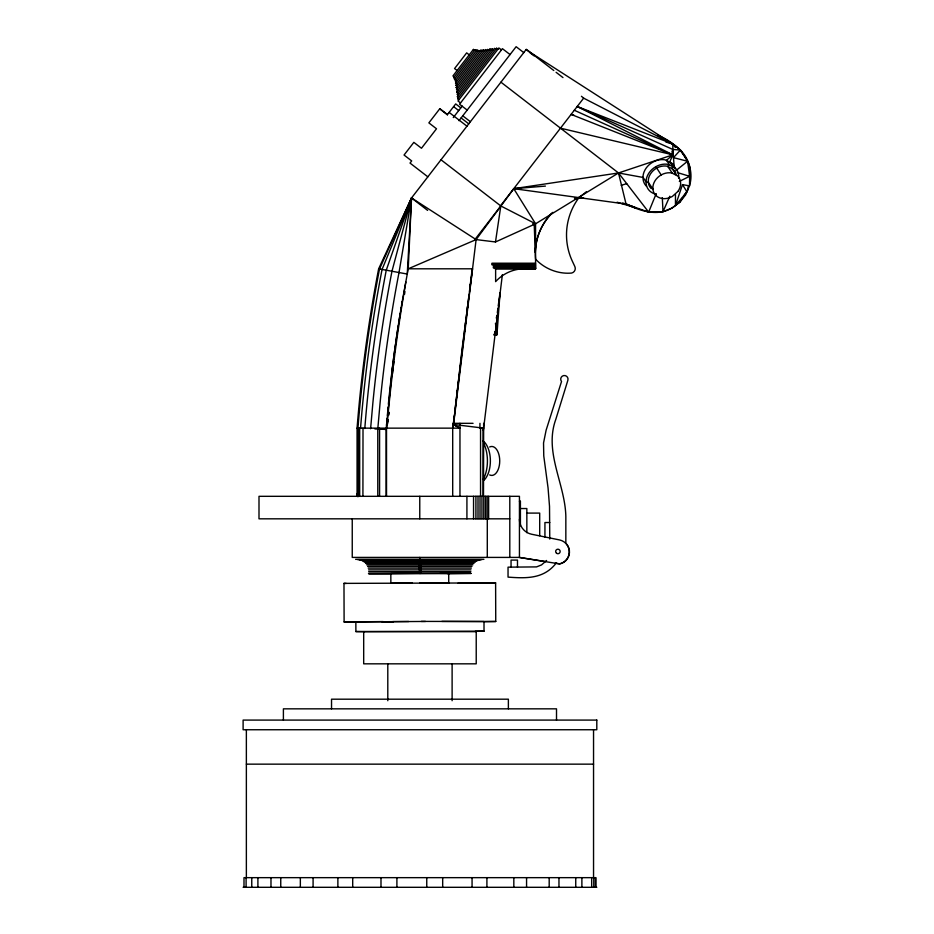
<?xml version="1.0" encoding="UTF-8"?>
<svg xmlns="http://www.w3.org/2000/svg" width="934" height="934" viewBox="0 0 934 934"><rect width="100%" height="100%" fill="white"/><g stroke="black" fill="none" stroke-linecap="round" stroke-linejoin="round"><path stroke-width="1.4" d="M379.578 496.316L379.578 428.146M420.685 573.488L420.872 559.664M459.96 423.324L459.96 496.316M418.572 559.664L419.763 573.488L419.763 557.411M386.139 496.316L386.139 429.29L392.724 365.171M553.804 70.517L526.321 49.292L411.52 197.961L408.228 268.805L402.449 300.223A1407.083 1407.083 0 0 0 388.357 404.27M526.029 49.677L672.842 144.07L672.842 154.834L618.506 172.965L535.567 223.786L495.487 241.964L476.106 239.594L411.52 197.961L407.247 274.047L378.644 268.805A1437.064 1437.064 0 0 0 357.068 428.146L357.068 496.316L357.302 493.432M494.168 335.014L496.958 334.617L500.052 292.844M688.113 186.812L687.879 189.672L684.167 195.428M370.6 428.741L372.888 402.752A1423.871 1423.871 0 0 1 391.965 271.245L411.52 197.961L427.632 210.395M386.513 425.239L387.12 418.245M387.377 415.455L388.112 407.061M652.971 189.147L648.383 182.375L646.153 181.967L643.094 177.448L618.506 172.965L513.758 188.668L476.106 239.594L408.228 268.805L472.546 268.805L462.143 348.405L453.013 428.146L453.025 423.324L473.059 423.324M454.94 410.341L468.938 295.319M457.053 393.249L457.403 390.365M458.104 384.61L458.454 381.726M458.979 377.406L459.33 374.522M460.03 368.767L460.38 365.883M460.906 361.563L461.256 358.679M461.956 352.924L462.307 350.04M462.832 345.72L463.182 342.848M463.708 338.528L464.233 334.197M464.583 331.325L465.109 327.005M465.459 324.121L465.984 319.802M467.385 308.278L467.736 305.406M392.268 374.814L393.891 361.516M469.989 286.936L470.327 284.134M471.705 272.962L472.219 268.77L469.452 291.443M453.55 424.48L476.106 239.594M483.368 430.387L502.387 274.596M379.508 268.969A1436.083 1436.083 0 0 0 357.944 428.192L357.068 428.146L459.96 428.146L453.224 424.433L454.449 414.848M388.556 415.198L388.929 412.326M404.55 294.327L404.936 291.443M497.332 312.68L497.892 308.418M498.277 305.581L499.97 292.821M388.579 415.233L388.964 412.361M495.487 241.964L500.811 205.97L441 159.784M378.644 268.805L411.52 197.961L399.016 272.541A1416.878 1416.878 0 0 0 380.033 403.453L377.78 429.056L377.791 496.316M379.613 429.138L386.139 429.29M496.281 318.05L496.958 315.517L496.958 334.617L494.086 334.897M657.688 135.348C677.886 142.96 696.414 162.971 689.502 185.889L682.485 184.617L675.469 205.503C660.268 217.75 641.6 211.539 626.06 204.091L513.758 188.668L535.567 223.786L535.567 268.805L495.627 268.77L495.627 281.636A39.041 39.041 0 0 1 524.569 268.77L535.567 268.747M379.508 268.969L411.52 197.961L386.256 270.195A1428.378 1428.378 0 0 0 364.797 428.496M671.85 152.172L672.842 149.452L680.419 150.047L687.576 161.255L689.642 176.316L679.333 181.418M656.112 193.84L648.651 212.123L630.567 205.76M411.52 197.961L382.064 269.436A1433.165 1433.165 0 0 0 360.536 428.309M669.806 196.222L663.012 211.679L648.651 212.123L618.506 172.965L500.928 82.18M682.684 197.728L679.719 202.339L671.978 208.107L663.012 211.679L662.299 197.634M473.433 49.397L452.92 75.958L454.216 76.903M453.644 77.65L475.254 49.665M477.017 50.016L454.426 79.262L455.722 80.219M455.512 83.114L481.01 50.097M455.792 85.391L483.287 49.782M456.107 87.621L485.517 49.525M456.668 92.139L490.035 48.93M492.206 48.755L457.053 94.276L458.372 95.21M457.66 98.747L496.69 48.218M447.316 114.777L455.699 103.919L460.789 107.854M453.282 117.579L462.178 106.056M459.003 120.696L516.128 46.7L523.764 52.596M500.554 205.772L583.657 98.152L672.842 144.07A36.975 36.975 0 0 1 689.771 166.754L689.502 185.889L685.696 194.762L679.719 202.339L677.185 203.507M474.799 239.653L500.811 205.97L535.567 223.786L532.66 223.786M680.419 150.047L673.472 157.636L687.576 161.255L675.656 170.84M552.905 212.345C541.965 222.596 535.684 237.411 535.299 252.355L534.178 223.728M546.6 560.482L541.557 564.895L536.536 566.903L508.038 567.16L508.038 577.119C526.309 578.438 543.833 579.103 556.232 563.039M586.47 191.668L578.73 197.961L574.842 199.175M581.473 197.144L578.73 197.961A57.243 57.243 0 0 0 576.103 198.685M621.227 185.306L626.714 183.671M513.758 188.668L545.409 186.1M440.229 573.336L448.705 573.394L448.74 583.038L419.798 583.014M356.193 622.091L344.109 621.962L343.981 583.376L495.615 582.898L495.744 621.484L484.909 621.67M495.615 582.898L457.975 583.283M344.109 621.962L383.185 621.577M364.272 631.676L355.889 631.559L355.854 621.904L425.472 621.449M355.889 631.559L484.022 631.186L483.999 621.542L441.864 621.402M484.022 631.186L475.243 631.314M392.268 368.953L392.992 368.942M524.569 268.794L517.529 268.829M583.049 197.891L574.457 197.961M447.211 573.581L470.876 573.324L390.832 573.581L390.856 583.236L412.314 583.049M392.689 621.577L408.695 621.495M420.685 573.278L368.661 573.651L390.809 573.756M421.281 621.414L495.744 621.484M382.228 622.114L393.401 622.091M491.938 263.213L535.567 263.213M491.938 264.042L535.567 264.042M491.938 264.836L535.567 264.836M493.386 265.595L535.567 265.595M493.386 266.283L535.567 266.283M493.386 266.926L535.567 266.926M493.386 267.474L535.567 267.474M493.386 267.941L535.567 267.941M494.845 268.315L535.567 268.315M494.845 268.583L535.567 268.583M392.42 367.704L393.132 367.704M519.444 501.324L520.413 501.324M520.413 508.54L526.846 508.54L526.846 532.684M526.846 513.093L539.7 513.093L539.7 535.731M509.801 518.825L258.998 518.825L258.998 496.316L519.444 496.316L519.444 557.481L559.641 563.914A12.224 12.224 0 0 0 566.669 544.137M549.764 522.526L544.931 522.526L544.931 537.202M355.62 559.338L483.917 559.338M357.757 559.664L481.781 559.664M359.368 559.886L418.747 559.886M420.837 559.886L480.169 559.886M361.108 560.4L418.946 560.4M420.814 560.4L478.43 560.4M362.742 561.171L419.121 561.171M420.779 561.171L476.795 561.171M364.248 562.186L419.296 562.186M420.755 562.186L475.289 562.186M365.568 563.424L419.448 563.424M420.732 563.424L473.97 563.424M366.688 564.848L419.564 564.848M420.709 564.848L472.849 564.848M367.576 566.424L419.67 566.424M420.697 566.424L471.962 566.424M368.206 568.117L419.74 568.117M420.685 568.117L471.331 568.117M368.58 569.88L419.775 569.88M420.674 569.88L470.958 569.88M368.661 571.69L419.786 571.69M420.674 571.69L470.876 571.69M368.475 573.488L471.063 573.488M246.366 764.152L593.545 764.152M243.109 887.3L596.803 887.3M447.725 573.371L448.705 573.394M447.748 583.014L448.74 583.038M343.981 583.376L346.21 583.446M374.908 428.939L386.139 429.43M355.854 621.904L356.601 621.974M453.224 424.433L483.649 428.146L479.948 428.146L479.948 423.324M545.293 561.544L519.444 557.411L352.246 557.411L352.246 518.825M555.333 563.155L559.641 563.844A12.224 12.224 0 0 0 559.641 539.957L531.656 534.248A15.259 15.259 0 0 1 519.444 519.292M494.121 334.127L496.958 334.617L495.464 323.269M655.481 211.703L658.213 212.252M560.482 128.168L672.842 154.834L669.818 161.71L672.877 166.24L671.931 168.389L676.52 175.172M573.896 115.209L571.106 114.403L672.842 154.834L666.491 160.286L669.55 164.804L667.717 166.38L672.305 173.152M665.872 142.038L672.842 144.07L675.375 147.467M617.105 202.211L635.003 207.605L625.582 203.81M677.313 172.556L689.642 176.316M574.305 110.259L672.842 154.834L577.212 106.499L672.842 144.07L663.992 139.154M670.157 142.995L672.842 144.07L663.817 139.435M670.192 142.879L672.842 144.07M577.212 106.499L672.842 149.452L674.243 167.49M459.96 428.146L453.41 424.456L452.698 428.146L452.698 496.316M556.092 72.292L562.968 77.592M529.461 52.327L534.038 55.865M510.057 54.569L502.422 48.673L459.54 104.223L467.187 110.084M501.453 49.934L498.908 47.961L457.964 100.989L460.532 102.927M496.654 48.253L497.927 49.233M495.837 49.304L494.565 48.323L457.228 96.669L458.501 97.661M492.16 48.813L493.432 49.794M489.988 48.988L491.261 49.969M488.949 50.343L487.676 49.362L456.481 89.757L457.765 90.726M485.435 49.63L486.707 50.611M483.217 49.876L484.489 50.856M480.975 50.144L482.248 51.125M480.041 51.358L478.768 50.378L455.22 80.873L456.493 81.853M476.994 50.039L478.266 51.02M475.208 49.724L476.48 50.705M473.398 49.432L474.67 50.413M469.218 54.837L466.673 52.876L454.566 68.567L457.123 70.505M453.691 77.592L454.963 78.573M455.558 83.068L456.831 84.048M455.862 85.298L457.135 86.278M456.177 87.516L457.45 88.496M456.714 92.081L457.987 93.061M457.695 98.712L458.968 99.693M453.609 106.628L458.699 110.562M462.762 115.828L470.397 121.712M461.116 117.953L468.751 123.848M449.137 112.419L466.953 126.172M447.479 114.567L439.844 108.671L428.869 122.879L436.505 128.775L421.479 148.249L413.844 142.353L404.048 155.032L411.684 160.928L410.026 163.076L427.842 176.83M439.704 108.846L447.339 114.742M581.438 96.284L583.657 98.152M482.96 440.93L484.968 442.693A21.867 12.049 -90 0 1 483.73 480.496M494.588 331.64L496.958 334.617M661.19 174.927L655.843 166.684M682.485 184.617L686.957 191.832L675.469 205.503L675.469 194.412M618.506 172.965L626.06 204.091M595.915 887.3L595.915 877.656L243.996 877.656L243.996 887.3M595.425 877.656L595.425 887.3M593.779 877.656L593.779 887.3M593.545 729.746L593.545 877.656M591.677 877.656L591.677 887.3M581.882 877.656L581.882 887.3M575.741 877.656L575.741 887.3M565.841 543.495L565.841 516.595C565.198 483.847 543.798 452.254 555.812 419.343L567.872 380.266A3.666 3.666 0 0 0 563.657 375.585A3.666 3.666 0 0 0 561.532 381.504L546.11 430.224L543.541 442.949L543.763 455.932L548.06 487.957L549.519 506.426L549.764 539.07M558.964 877.656L558.964 887.3M556.512 720.091L556.512 708.836L283.399 708.836L283.399 720.091M549.192 877.656L549.192 887.3M526.566 877.656L526.566 887.3M520.413 501.219L520.413 525.69M517.483 567.16L517.483 560.085L511.05 560.085L511.05 567.16M513.828 877.656L513.828 887.3M509.801 496.316L509.801 557.411M508.376 708.836L508.376 699.192L331.535 699.192L331.535 708.836M488.634 496.316L488.634 518.825M487.291 518.825L487.291 557.411M487.128 496.316L487.128 518.825M486.906 877.656L486.906 887.3M485.505 496.316L485.505 518.825M483.777 496.316L483.777 518.825M483.649 423.324L483.497 496.316M483.041 428.146L483.041 496.316M481.944 496.316L481.944 518.825M480.555 428.146L480.555 496.316M480.018 496.316L480.018 518.825M478.01 496.316L478.01 518.825M475.92 496.316L475.92 518.825M473.55 496.316L473.55 518.825M472.067 877.656L472.067 887.3M466.918 496.316L466.918 518.825M452.114 663.829L452.114 700.722M442.681 877.656L442.681 887.3M426.756 877.656L426.756 887.3M419.763 496.316L419.763 518.825M396.903 877.656L396.903 887.3M387.797 663.829L387.797 700.722M386.524 428.146L386.524 496.316M380.99 877.656L380.99 887.3M363.011 428.146L362.917 496.316M359.683 428.146L359.683 496.316M357.944 428.192L357.944 496.771M357.722 428.146L357.722 496.316M352.702 877.656L352.702 887.3M337.874 877.656L337.874 887.3M313.088 877.656L313.088 887.3M300.351 877.656L300.351 887.3M280.749 877.656L280.749 887.3M270.977 877.656L270.977 887.3M257.901 877.656L257.901 887.3M251.76 877.656L251.76 887.3M246.366 729.746L246.366 877.656M246.097 877.656L246.097 887.3M386.839 428.146A1675.701 1675.701 0 0 1 405.87 281.998M483.824 443.627A26.222 14.454 90 0 1 483.193 479.469M392.899 363.793A1408.6 1408.6 0 0 1 395.479 344.564M395.864 341.809A1408.6 1408.6 0 0 1 398.316 325.359M398.748 322.615A1408.6 1408.6 0 0 1 400.277 313.042M400.756 310.193A1408.6 1408.6 0 0 1 401.235 307.344M401.713 304.496A1408.6 1408.6 0 0 1 402.204 301.647M583.528 197.693A116.96 116.96 0 0 0 578.73 197.961A62.064 62.064 0 0 0 572.052 260.563L574.842 266.529A4.647 4.647 0 0 1 571.55 273.067C558.252 274.222 544.65 268.899 535.567 259.138A57.243 57.243 0 0 1 551.866 213.232M622.639 202.958A116.96 116.96 0 0 1 635.003 207.605M675.235 168.704A17.256 14.232 -34.1 0 0 672.13 163.38L665.312 159.889A17.256 14.232 -34.1 0 0 643.059 175.825L643.141 179.737A17.256 14.232 -34.1 0 0 646.515 186.298M678.644 178.359A17.256 14.232 -34.1 0 0 675.189 167.898L668.37 164.407A17.256 14.232 -34.1 0 0 646.118 180.355L646.188 184.255A17.256 14.232 -34.1 0 0 656.392 194.307M675.679 173.712A14.664 12.095 -34.1 0 0 673.029 169.182L667.25 166.217A14.664 12.095 -34.1 0 0 648.336 179.76L648.394 183.076A14.664 12.095 -34.1 0 0 651.278 188.656M489.673 446.966A14.465 7.974 -90 0 1 499.725 460.952A14.465 7.974 -90 0 1 489.673 474.927M387.984 419.518L387.225 425.274L387.995 419.541M677.921 191.435L672.293 196.479A14.664 12.095 -34.1 0 1 652.983 189.859L652.924 186.543A14.664 12.095 -34.1 0 1 671.826 173L677.617 175.966A14.664 12.095 -34.1 0 1 677.921 191.435M476.223 631.664L363.688 631.664L363.688 663.829L476.223 663.829L476.223 631.664M596.803 720.091L243.109 720.091L243.109 729.746L596.803 729.746L596.803 720.091M556.559 553.267A2.253 2.253 0 0 0 560.143 551.725A2.253 2.253 0 0 0 557.026 549.39A2.253 2.253 0 0 0 556.559 553.267"/></g></svg>
